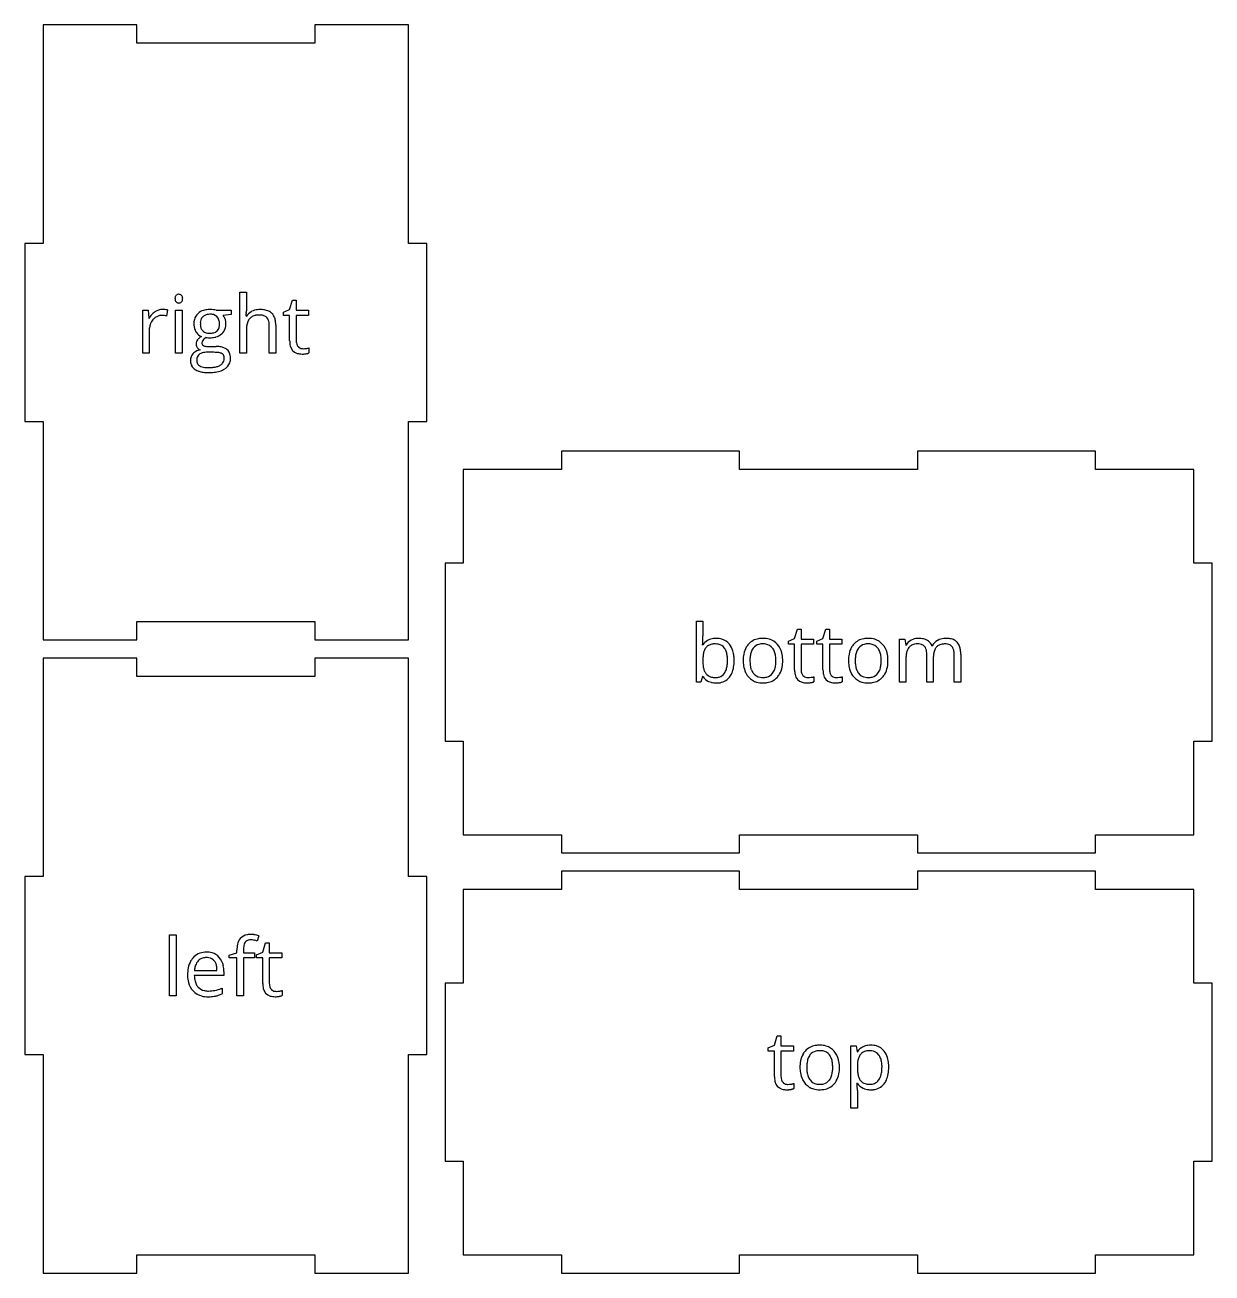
# Model space of a CAD drawing. Header units: millimetres. Extents: x 0 to 324, y 3 to 208.
# Drawn here: x 129 to 324, y 3 to 208 of the extents above; entities that cross this region are included whole.
import ezdxf

# ---------------------------------------------------------------- set-up
doc = ezdxf.new("R2010")
doc.units = ezdxf.units.MM

msp = doc.modelspace()

# ---------------------------------------------------------------- linework, layer by layer
at = {"layer": 'bottom_labelLayer'}
for p, q in [((239.29, 100.05), (239.29, 110.08)), ((239.29, 110.08), (240.36, 110.08)), ((240.36, 110.08), (240.36, 107.64)), ((255.42, 107.24), (255.88, 108.75)), ((255.88, 108.75), (256.49, 108.75)), ((256.49, 108.75), (256.49, 107.11)), ((260.08, 107.24), (260.54, 108.75)), ((260.54, 108.75), (261.15, 108.75)), ((261.15, 108.75), (261.15, 107.11)), ((254.41, 106.8), (255.42, 107.24)), ((254.41, 106.28), (254.41, 106.8)), ((256.49, 107.11), (258.54, 107.11)), ((258.54, 107.11), (258.54, 106.28)), ((259.07, 106.8), (260.08, 107.24)), ((259.07, 106.28), (259.07, 106.8)), ((261.15, 107.11), (263.2, 107.11)), ((263.2, 107.11), (263.2, 106.28)), ((272.64, 100.05), (272.64, 107.11)), ((272.64, 107.11), (273.51, 107.11)), ((273.51, 107.11), (273.68, 106.15)), ((240.3, 106.17), (240.36, 106.17)), ((255.42, 106.28), (254.41, 106.28)), ((255.42, 102.08), (255.42, 106.28)), ((258.54, 106.28), (256.49, 106.28)), ((256.49, 106.28), (256.49, 102.13)), ((260.08, 106.28), (259.07, 106.28)), ((260.08, 102.08), (260.08, 106.28)), ((263.2, 106.28), (261.15, 106.28)), ((261.15, 106.28), (261.15, 102.13)), ((273.68, 106.15), (273.74, 106.15)), ((277.14, 100.05), (277.14, 104.65)), ((277.99, 106.04), (278.04, 106.04)), ((281.64, 100.05), (281.64, 104.65)), ((282.71, 104.66), (282.71, 100.05)), ((273.71, 103.76), (273.71, 100.05)), ((278.21, 103.99), (278.21, 100.05)), ((240.28, 100.96), (240.05, 100.05)), ((240.36, 100.96), (240.28, 100.96)), ((258.6, 100.93), (258.6, 100.11)), ((263.26, 100.93), (263.26, 100.11)), ((240.05, 100.05), (239.29, 100.05)), ((273.71, 100.05), (272.64, 100.05)), ((278.21, 100.05), (277.14, 100.05)), ((282.71, 100.05), (281.64, 100.05))]:
    msp.add_line(p, q, dxfattribs=at)
for centre, radius, start, end in [((224.26, 107.42), 16.1, 355.7239, 358.1259), ((218.05, 107.62), 22.31, 358.1123, 0.0484), ((242.35, 104.78), 2.43, 95.1835, 145.1109), ((242.56, 103.58), 3.65, 89.8743, 96.8145), ((242.6, 103.96), 3.27, 74.2393, 90.5624), ((242.82, 104.75), 2.45, 38.5631, 74.067), ((249.95, 104.39), 2.83, 99.1759, 137.9833), ((250.22, 103.09), 4.16, 89.7327, 100.076), ((250.28, 103.65), 3.6, 73.5223, 90.5692), ((250.49, 104.41), 2.8, 41.1446, 73.2134), ((267.24, 104.39), 2.83, 99.1759, 137.9833), ((267.52, 103.09), 4.16, 89.7327, 100.076), ((267.57, 103.65), 3.6, 73.5223, 90.5692), ((267.78, 104.41), 2.8, 41.1446, 73.2134), ((275.55, 105.08), 2.1, 117.121, 149.5424), ((275.76, 104.7), 2.54, 93.8343, 117.5072), ((275.82, 104.18), 3.07, 89.9662, 94.2831), ((275.86, 103.74), 3.5, 77.5572, 90.5513), ((276.18, 105.14), 2.07, 52.7027, 78.0054), ((276.3, 105.35), 1.83, 22.2098, 51.4971), ((279.98, 104.93), 2.23, 119.4042, 150.1829), ((280.23, 104.56), 2.68, 118.2584, 120.063), ((280.23, 104.53), 2.71, 95.8635, 117.9693), ((280.32, 103.87), 3.38, 89.9197, 96.2618), ((280.35, 103.52), 3.72, 79.9361, 90.3804), ((280.6, 104.87), 2.35, 62.9723, 80.1665), ((280.85, 105.4), 1.76, 44.229, 62.6229), ((280.78, 105.36), 1.84, 19.5612, 43.3161), ((226.92, 107.23), 13.43, 355.472, 355.6524), ((246.12, 103.72), 5.76, 171.0668, 177.8457), ((243.74, 104.11), 3.35, 160.8926, 171.2334), ((242.31, 104.61), 1.83, 143.3382, 161.256), ((241.97, 104.84), 1.42, 120.1403, 142.4249), ((242.17, 104.45), 1.86, 100.4469, 119.6701), ((242.4, 103.33), 3.01, 89.5731, 100.7324), ((242.43, 103.86), 2.47, 78.6781, 90.375), ((242.64, 104.75), 1.56, 35.5408, 79.8011), ((242.47, 104.63), 1.77, 32.7033, 35.5243), ((241.99, 104.35), 2.33, 15.778, 32.0151), ((240.46, 103.9), 3.92, 6.1648, 16.0397), ((242.26, 104.32), 3.15, 16.4709, 38.4075), ((240.66, 103.82), 4.83, 5.1339, 16.7973), ((252.54, 103.63), 5.56, 169.2443, 180.3881), ((250.65, 104), 3.63, 150.7111, 169.4695), ((250.05, 104.31), 2.96, 138.1759, 150.2288), ((251.7, 103.87), 3.59, 162.0653, 173.1675), ((250.39, 104.31), 2.21, 142.9026, 162.375), ((249.97, 104.6), 1.7, 103.4685, 142.3119), ((250.19, 103.79), 2.55, 89.4806, 103.8805), ((250.23, 103.64), 2.7, 79.3454, 90.3175), ((250.43, 104.55), 1.76, 37.9578, 80.4006), ((250.07, 104.3), 2.2, 20.0257, 37.435), ((248.98, 103.9), 3.36, 7.744, 20.069), ((250.09, 104.07), 3.33, 13.5014, 41.0703), ((248.53, 103.66), 4.94, 1.1277, 13.88), ((269.83, 103.63), 5.56, 169.2443, 180.3881), ((267.94, 104), 3.63, 150.7111, 169.4695), ((267.34, 104.31), 2.96, 138.1759, 150.2288), ((268.99, 103.87), 3.59, 162.0653, 173.1675), ((267.68, 104.31), 2.21, 142.9026, 162.375), ((267.27, 104.6), 1.7, 103.4685, 142.3119), ((267.48, 103.79), 2.55, 89.4806, 103.8805), ((267.52, 103.64), 2.7, 79.3454, 90.3175), ((267.72, 104.55), 1.76, 37.9578, 80.4006), ((267.36, 104.3), 2.2, 20.0257, 37.435), ((266.27, 103.9), 3.36, 7.744, 20.069), ((267.38, 104.07), 3.33, 13.5014, 41.0703), ((265.82, 103.66), 4.94, 1.1277, 13.88), ((279.09, 103.85), 5.38, 171.3042, 178.3502), ((276.92, 104.19), 3.18, 161.0234, 171.4469), ((275.61, 104.65), 1.79, 143.077, 161.3914), ((275.29, 104.87), 1.4, 123.7021, 142.3022), ((275.43, 104.63), 1.68, 101.1546, 123.0656), ((275.63, 103.68), 2.66, 89.5573, 101.4832), ((275.65, 103.83), 2.51, 85.5238, 90.0794), ((275.72, 104.56), 1.77, 72.3601, 85.9562), ((275.93, 105.17), 1.12, 41.0611, 72.8994), ((275.79, 105.08), 1.29, 20.7071, 40.0218), ((275.15, 104.83), 1.98, 7.9865, 20.795), ((273.98, 104.66), 3.16, 359.6948, 8.1472), ((282.91, 104.02), 4.7, 172.3777, 180.183), ((281.13, 104.27), 2.9, 160.8732, 172.5272), ((280.06, 104.65), 1.77, 140.9766, 161.17), ((279.78, 104.86), 1.42, 122.3597, 140.2884), ((279.93, 104.57), 1.74, 101.0032, 121.7841), ((280.14, 103.58), 2.75, 89.5621, 101.2961), ((280.16, 103.85), 2.48, 85.8145, 90.0685), ((280.23, 104.56), 1.78, 72.6396, 86.2568), ((280.43, 105.17), 1.13, 41.0408, 73.1793), ((280.29, 105.08), 1.29, 20.7071, 40.0218), ((279.65, 104.83), 1.98, 7.9865, 20.795), ((278.49, 104.66), 3.16, 359.6948, 8.1472), ((279.66, 104.94), 3.04, 7.5042, 19.9645), ((277.81, 104.68), 4.91, 359.7107, 7.6907), ((248.6, 103.59), 8.24, 177.6177, 180.0425), ((247.43, 103.56), 7.07, 179.7763, 185.7075), ((244.64, 103.27), 4.27, 185.5925, 194.2051), ((240.43, 103.32), 3.95, 343.4171, 353.6369), ((238.08, 103.63), 6.32, 359.7681, 6.3095), ((238.27, 103.58), 6.13, 353.4935, 0.2206), ((241.42, 103.18), 4.05, 335.8306, 350.8255), ((239.23, 103.55), 6.27, 350.6563, 0.338), ((238.64, 103.6), 6.87, 359.8779, 5.4093), ((252.33, 103.57), 5.35, 179.7745, 189.0933), ((250.96, 103.33), 3.96, 188.9103, 205.3172), ((253.74, 103.61), 5.65, 173.0086, 180.2464), ((253.51, 103.56), 5.42, 179.706, 187.9161), ((251.52, 103.28), 3.41, 187.7639, 200.0977), ((248.67, 103.33), 3.68, 342.3616, 353.7538), ((247.02, 103.62), 5.34, 359.7075, 7.8973), ((246.73, 103.57), 5.64, 353.5363, 0.2014), ((249.81, 103.18), 3.63, 330.2507, 349.4116), ((247.95, 103.55), 5.53, 349.1762, 0.3863), ((247.19, 103.59), 6.28, 359.9918, 1.542), ((269.63, 103.57), 5.35, 179.7745, 189.0933), ((268.25, 103.33), 3.96, 188.9103, 205.3172), ((271.04, 103.61), 5.65, 173.0086, 180.2464), ((270.8, 103.56), 5.42, 179.706, 187.9161), ((268.81, 103.28), 3.41, 187.7639, 200.0977), ((265.96, 103.33), 3.68, 342.3616, 353.7538), ((264.32, 103.62), 5.34, 359.7075, 7.8973), ((264.02, 103.57), 5.64, 353.5363, 0.2014), ((267.1, 103.18), 3.63, 330.2507, 349.4116), ((265.24, 103.55), 5.53, 349.1762, 0.3863), ((264.49, 103.59), 6.28, 359.9918, 1.542), ((281.16, 103.76), 7.45, 178.0976, 180.0254), ((284.24, 103.99), 6.03, 179.8946, 179.999), ((242.28, 102.34), 2.37, 215.585, 245.8362), ((242.85, 102.81), 2.42, 193.943, 208.0218), ((242.13, 102.44), 1.61, 208.5537, 217.5605), ((242.07, 102.42), 1.55, 218.169, 253.8047), ((242.36, 103.31), 2.49, 253.1382, 266.8483), ((242.44, 104.26), 3.44, 266.3775, 270.051), ((242.47, 102.95), 2.13, 269.3869, 285.863), ((242.75, 102.46), 2.53, 274.064, 321.4081), ((242.63, 102.38), 1.54, 286.0163, 326.8497), ((241.86, 102.88), 2.46, 326.7105, 343.6662), ((242.38, 102.76), 3.01, 321.3161, 335.5436), ((250.55, 103.16), 3.52, 205.6561, 208.4461), ((250.02, 102.84), 2.9, 207.7947, 238.6758), ((250.43, 102.87), 2.24, 200.0846, 216.9131), ((250.03, 102.59), 1.75, 217.301, 261.7099), ((250.21, 103.47), 2.66, 260.5033, 270.2477), ((250.25, 103.3), 2.49, 269.4482, 284.7256), ((250.44, 102.57), 1.73, 284.5662, 322.6334), ((250.48, 102.8), 2.85, 278.8959, 317.9979), ((249.98, 102.9), 2.3, 323.0089, 342.6391), ((250.38, 102.88), 2.98, 318.144, 329.7566), ((258.79, 102.04), 3.36, 179.3551, 192.8478), ((257.1, 101.59), 1.62, 190.3818, 253.8772), ((258.65, 102.11), 2.15, 179.6417, 189.7506), ((257.89, 101.98), 1.38, 189.5479, 205.7874), ((257.58, 101.83), 1.04, 206.1294, 221.4084), ((257.54, 101.81), 0.994, 221.5949, 262.3505), ((257.62, 102.23), 1.43, 261.3267, 270.1913), ((257.64, 104.32), 3.51, 269.8804, 278.3028), ((257.67, 104.05), 3.24, 278.4153, 279.0077), ((257.28, 106.56), 5.79, 278.9591, 280.5103), ((257.65, 104.55), 3.74, 280.4847, 282.6269), ((257.98, 103.08), 2.24, 282.5876, 285.5794), ((258.15, 102.47), 1.6, 285.7241, 286.2572), ((263.45, 102.04), 3.36, 179.3551, 192.8478), ((261.76, 101.59), 1.62, 190.3818, 253.8772), ((263.31, 102.11), 2.15, 179.6417, 189.7506), ((262.55, 101.98), 1.38, 189.5479, 205.7874), ((262.24, 101.83), 1.04, 206.1294, 221.4084), ((262.2, 101.81), 0.994, 221.5949, 262.3505), ((262.28, 102.23), 1.43, 261.3267, 270.1913), ((262.3, 104.32), 3.51, 269.8804, 278.3028), ((262.33, 104.05), 3.24, 278.4153, 279.0077), ((261.94, 106.56), 5.79, 278.9591, 280.5103), ((262.31, 104.55), 3.74, 280.4847, 282.6269), ((262.64, 103.08), 2.24, 282.5876, 285.5794), ((262.81, 102.47), 1.6, 285.7241, 286.2572), ((267.84, 103.16), 3.52, 205.6561, 208.4461), ((267.31, 102.84), 2.9, 207.7947, 238.6758), ((267.72, 102.87), 2.24, 200.0846, 216.9131), ((267.32, 102.59), 1.75, 217.301, 261.7099), ((267.5, 103.47), 2.66, 260.5033, 270.2477), ((267.54, 103.3), 2.49, 269.4482, 284.7256), ((267.74, 102.57), 1.73, 284.5662, 322.6334), ((267.77, 102.8), 2.85, 278.8959, 317.9979), ((267.28, 102.9), 2.3, 323.0089, 342.6391), ((267.67, 102.88), 2.98, 318.144, 329.7566), ((242.46, 102.76), 2.82, 245.9802, 255.5456), ((242.55, 103.17), 3.25, 255.7755, 270.3186), ((242.58, 103.55), 3.63, 269.9226, 275.5481), ((250.06, 102.91), 2.98, 238.8116, 253.2428), ((250.17, 103.36), 3.44, 253.5437, 270.4183), ((250.22, 104.08), 4.15, 269.7503, 279.8033), ((257.43, 102.72), 2.79, 253.7848, 270.8853), ((257.47, 102.66), 2.74, 270.0031, 270.7605), ((257.46, 103.26), 3.34, 270.8932, 275.5484), ((257.33, 104.55), 4.64, 275.526, 279.294), ((257.44, 103.93), 4, 279.1862, 280.1145), ((257.62, 102.95), 3.01, 280.0071, 283.3734), ((257.89, 101.83), 1.86, 283.307, 288.1198), ((258.15, 101.07), 1.05, 287.9889, 295.3048), ((262.09, 102.72), 2.79, 253.7848, 270.8853), ((262.13, 102.66), 2.74, 270.0031, 270.7605), ((262.12, 103.26), 3.34, 270.8932, 275.5484), ((261.99, 104.55), 4.64, 275.526, 279.294), ((262.1, 103.93), 4, 279.1862, 280.1145), ((262.28, 102.95), 3.01, 280.0071, 283.3734), ((262.55, 101.83), 1.86, 283.307, 288.1198), ((262.81, 101.07), 1.05, 287.9889, 295.3048), ((267.35, 102.91), 2.98, 238.8116, 253.2428), ((267.47, 103.36), 3.44, 253.5437, 270.4183), ((267.51, 104.08), 4.15, 269.7503, 279.8033)]:
    msp.add_arc(centre, radius, start, end, dxfattribs=at)
at = {"layer": 'bottom_outsideCutPath'}
for p, q in [((246.38, 138), (217.12, 138)), ((217.12, 138), (217.12, 135)), ((246.38, 135), (246.38, 138)), ((304.88, 138), (275.62, 138)), ((275.62, 138), (275.62, 135)), ((304.88, 135), (304.88, 138)), ((201, 135), (201, 119.62)), ((217.12, 135), (201, 135)), ((275.62, 135), (246.38, 135)), ((321, 135), (304.88, 135)), ((321, 119.62), (321, 135)), ((201, 119.62), (198, 119.62)), ((198, 119.62), (198, 90.38)), ((324, 119.62), (321, 119.62)), ((324, 90.38), (324, 119.62)), ((198, 90.38), (201, 90.38)), ((201, 90.38), (201, 75)), ((321, 75), (321, 90.38)), ((321, 90.38), (324, 90.38)), ((201, 75), (217.12, 75)), ((217.12, 75), (217.12, 72)), ((246.38, 72), (246.38, 75)), ((246.38, 75), (275.62, 75)), ((275.62, 75), (275.62, 72)), ((304.88, 72), (304.88, 75)), ((304.88, 75), (321, 75)), ((217.12, 72), (246.38, 72)), ((275.62, 72), (304.88, 72))]:
    msp.add_line(p, q, dxfattribs=at)
at = {"layer": 'left_labelLayer'}
for p, q in [((152.77, 48.51), (152.77, 58.54)), ((152.77, 58.54), (153.84, 58.54)), ((153.84, 58.54), (153.84, 48.51)), ((167.42, 58.39), (167.14, 57.53)), ((162.56, 55.23), (163.83, 55.62)), ((163.83, 55.62), (163.83, 56.01)), ((164.9, 56.04), (164.9, 55.58)), ((164.9, 55.58), (166.7, 55.58)), ((166.7, 55.58), (166.7, 54.75)), ((167.05, 55.26), (168.06, 55.71)), ((168.06, 55.71), (168.51, 57.22)), ((168.51, 57.22), (169.13, 57.22)), ((169.13, 57.22), (169.13, 55.58)), ((169.13, 55.58), (171.18, 55.58)), ((171.18, 55.58), (171.18, 54.75)), ((162.56, 54.75), (162.56, 55.23)), ((163.83, 54.75), (162.56, 54.75)), ((163.83, 48.51), (163.83, 54.75)), ((166.7, 54.75), (164.9, 54.75)), ((164.9, 54.75), (164.9, 48.51)), ((167.05, 54.75), (167.05, 55.26)), ((168.06, 54.75), (167.05, 54.75)), ((168.06, 50.54), (168.06, 54.75)), ((171.18, 54.75), (169.13, 54.75)), ((169.13, 54.75), (169.13, 50.59)), ((161.69, 51.85), (156.82, 51.85)), ((156.85, 52.72), (160.54, 52.72)), ((161.69, 52.53), (161.69, 51.85)), ((161.38, 49.8), (161.38, 48.84)), ((171.23, 49.4), (171.23, 48.58)), ((153.84, 48.51), (152.77, 48.51)), ((164.9, 48.51), (163.83, 48.51))]:
    msp.add_line(p, q, dxfattribs=at)
for centre, radius, start, end in [((166.12, 56.54), 2.24, 141.7434, 168.2322), ((165.79, 56.71), 1.88, 98.2551, 139.6203), ((165.94, 56.79), 0.927, 102.7677, 144.338), ((166.08, 55.36), 3.25, 89.6697, 99.9314), ((166.07, 56.29), 1.44, 89.4859, 103.4197), ((166.07, 55.43), 2.3, 83.0761, 89.7927), ((166.08, 55.17), 3.45, 81.5641, 89.7017), ((165.93, 54.3), 3.44, 76.5184, 83.0216), ((165.84, 53.48), 5.15, 75.974, 81.6565), ((165.53, 52.59), 5.2, 71.9613, 76.5918), ((165.43, 51.76), 6.93, 73.2964, 76.0946), ((158.67, 52.96), 2.74, 92.4763, 140.5386), ((158.81, 51.93), 3.78, 89.9638, 93.9176), ((158.84, 52.45), 3.26, 74.2126, 90.545), ((159.05, 53.2), 2.48, 41.2065, 74.0233), ((168.16, 56.06), 4.34, 167.5776, 180.6587), ((168.57, 56.1), 3.67, 171.6527, 178.4384), ((169.95, 56.04), 5.05, 178.1973, 180.0231), ((167.1, 56.32), 2.19, 161.8438, 171.7847), ((166.2, 56.62), 1.24, 145.0688, 162.1802), ((159.5, 52.4), 3.75, 149.4071, 169.1854), ((158.98, 52.67), 3.17, 140.1056, 148.9067), ((159.95, 52.5), 3.11, 160.3353, 172.5315), ((159.02, 52.85), 2.11, 138.0995, 160.5866), ((158.65, 53.17), 1.63, 106.4657, 137.9176), ((158.78, 52.7), 2.11, 89.4422, 106.2089), ((158.81, 52.61), 2.2, 79.6468, 90.291), ((158.97, 53.33), 1.47, 40.0823, 80.6243), ((158.82, 53.22), 1.66, 23.4822, 39.7072), ((158.2, 52.96), 2.33, 8.7342, 23.2772), ((156.89, 52.74), 3.65, 359.6745, 8.9224), ((158.66, 52.87), 2.99, 11.5994, 41.1496), ((157.33, 52.56), 4.35, 359.6148, 12.0336), ((161.33, 52.03), 5.62, 168.9539, 180.3843), ((161.82, 51.99), 6.11, 179.9888, 181.7991), ((160.45, 51.91), 4.74, 181.3575, 194.492), ((161.11, 51.94), 4.29, 181.1447, 190.8007), ((160.87, 52.35), 4.04, 172.1544, 174.7616), ((158.92, 51.49), 3.15, 194.0877, 223.0538), ((158.75, 51.37), 2.94, 223.5466, 256.1957), ((159.6, 51.64), 2.75, 190.6006, 206.0275), ((158.93, 51.32), 2.01, 206.295, 222.5558), ((158.87, 51.29), 1.94, 223.0645, 258.1401), ((159.11, 52.27), 2.95, 257.5312, 270.4319), ((159.11, 54.97), 5.65, 270.1984, 292.209), ((158.84, 55.75), 6.48, 291.8255, 293.1613), ((171.42, 50.51), 3.36, 179.3551, 192.8478), ((169.74, 50.05), 1.62, 190.3818, 253.8772), ((171.29, 50.58), 2.15, 179.6417, 189.7506), ((170.53, 50.44), 1.38, 189.5479, 205.7874), ((170.21, 50.3), 1.04, 206.1294, 221.4084), ((170.18, 50.27), 0.994, 221.5949, 262.3505), ((170.26, 50.7), 1.43, 261.3267, 270.1913), ((170.27, 52.78), 3.51, 269.8804, 278.3028), ((170.31, 52.51), 3.24, 278.4153, 279.0077), ((169.91, 55.03), 5.79, 278.9591, 280.5103), ((170.29, 53.01), 3.74, 280.4847, 282.6269), ((170.62, 51.55), 2.24, 282.5876, 285.5794), ((170.78, 50.94), 1.6, 285.7241, 286.2572), ((159.05, 52.54), 4.16, 256.0088, 270.4848), ((159.09, 57.1), 8.72, 269.9669, 271.9931), ((159.18, 55), 6.61, 271.912, 275.9727), ((159.4, 52.89), 4.49, 275.9054, 281.6604), ((159.29, 53.3), 4.91, 281.9936, 287.8851), ((158.82, 54.73), 6.42, 287.9023, 293.4861), ((170.07, 51.18), 2.79, 253.7848, 270.8853), ((170.11, 51.13), 2.74, 270.0031, 270.7605), ((170.1, 51.72), 3.34, 270.8932, 275.5484), ((169.97, 53.02), 4.64, 275.526, 279.294), ((170.08, 52.39), 4, 279.1862, 280.1145), ((170.26, 51.42), 3.01, 280.0071, 283.3734), ((170.53, 50.3), 1.86, 283.307, 288.1198), ((170.78, 49.53), 1.05, 287.9889, 295.3048)]:
    msp.add_arc(centre, radius, start, end, dxfattribs=at)
at = {"layer": 'left_outsideCutPath'}
for p, q in [((132, 104), (132, 68.12)), ((147.38, 104), (132, 104)), ((147.38, 101), (147.38, 104)), ((192, 104), (176.62, 104)), ((176.62, 104), (176.62, 101)), ((192, 97.38), (192, 104)), ((176.62, 101), (147.38, 101)), ((192, 68.12), (192, 97.38)), ((132, 68.12), (129, 68.12)), ((129, 68.12), (129, 38.88)), ((195, 68.12), (192, 68.12)), ((195, 38.88), (195, 68.12)), ((129, 38.88), (132, 38.88)), ((132, 38.88), (132, 9.62)), ((192, 3), (192, 38.88)), ((192, 38.88), (195, 38.88)), ((132, 9.62), (132, 3)), ((147.38, 3), (147.38, 6)), ((147.38, 6), (176.62, 6)), ((176.62, 6), (176.62, 3)), ((132, 3), (147.38, 3)), ((176.62, 3), (192, 3))]:
    msp.add_line(p, q, dxfattribs=at)
at = {"layer": 'right_labelLayer'}
for p, q in [((164.3, 154.07), (164.3, 164.1)), ((164.3, 164.1), (165.37, 164.1)), ((165.37, 164.1), (165.37, 161.06)), ((172.48, 161.26), (172.93, 162.77)), ((172.93, 162.77), (173.55, 162.77)), ((173.55, 162.77), (173.55, 161.14)), ((148.35, 154.07), (148.35, 161.14)), ((148.35, 161.14), (149.23, 161.14)), ((149.23, 161.14), (149.35, 159.83)), ((152.41, 161.19), (152.26, 160.19)), ((153.73, 154.07), (153.73, 161.14)), ((153.73, 161.14), (154.8, 161.14)), ((154.8, 161.14), (154.8, 154.07)), ((160.41, 161.14), (162.85, 161.14)), ((162.85, 160.46), (161.55, 160.3)), ((162.85, 161.14), (162.85, 160.46)), ((165.32, 160.16), (165.39, 160.16)), ((171.47, 160.82), (172.48, 161.26)), ((171.47, 160.3), (171.47, 160.82)), ((172.48, 160.3), (171.47, 160.3)), ((172.48, 156.1), (172.48, 160.3)), ((173.55, 161.14), (175.6, 161.14)), ((175.6, 160.3), (173.55, 160.3)), ((173.55, 160.3), (173.55, 156.15)), ((175.6, 161.14), (175.6, 160.3)), ((149.35, 159.83), (149.4, 159.83)), ((149.42, 157.86), (149.42, 154.07)), ((169.14, 154.07), (169.14, 158.64)), ((170.21, 158.68), (170.21, 154.07)), ((165.37, 157.76), (165.37, 154.07)), ((149.42, 154.07), (148.35, 154.07)), ((154.8, 154.07), (153.73, 154.07)), ((160.04, 154.23), (158.76, 154.23)), ((159.14, 155.19), (160.39, 155.19)), ((165.37, 154.07), (164.3, 154.07)), ((170.21, 154.07), (169.14, 154.07)), ((175.65, 154.95), (175.65, 154.14))]:
    msp.add_line(p, q, dxfattribs=at)
for centre, radius, start, end in [((154.83, 163.06), 1.19, 170.8452, 180.3545), ((154.91, 163.05), 1.26, 179.8805, 185.3687), ((154.52, 163), 0.871, 184.9926, 198.2041), ((154.39, 163.13), 0.736, 155.9679, 171.0516), ((154.22, 162.9), 0.552, 197.7934, 224.8941), ((154.17, 163.23), 0.5, 133.788, 155.9171), ((154.25, 163.14), 0.619, 92.6446, 133.471), ((154.25, 162.94), 0.6, 225.1301, 249.9001), ((154.27, 163.01), 0.68, 250.5001, 270.5978), ((154.27, 162.94), 0.817, 89.969, 93.7644), ((154.29, 163.13), 0.63, 46.3708, 90.8879), ((154.28, 162.96), 0.624, 269.1789, 314.2808), ((154.35, 163.19), 0.54, 17.7252, 46.4473), ((154.36, 162.89), 0.522, 313.6154, 332.2677), ((154.2, 162.97), 0.697, 332.6322, 350.0706), ((154.06, 163.09), 0.85, 4.9428, 18.1901), ((153.8, 163.04), 1.11, 349.8345, 0.3891), ((153.68, 163.05), 1.22, 359.8847, 5.3182), ((152.55, 158.05), 3.61, 139.4139, 150.6033), ((151.9, 158.61), 2.76, 124.2321, 139.4161), ((151.48, 158.44), 1.85, 89.6335, 137.0881), ((151.56, 159.13), 2.13, 89.6797, 124.4406), ((151.49, 157.78), 2.51, 87.3437, 89.966), ((151.58, 156.35), 4.91, 84.9923, 90.1281), ((151.44, 157.01), 3.28, 81.5884, 87.1917), ((151.24, 155.59), 4.72, 77.4454, 81.636), ((151.7, 157.67), 3.59, 78.4892, 85.0266), ((158.81, 159.13), 2.03, 132.3288, 167.3341), ((158.95, 158.93), 2.27, 106.2189, 131.5378), ((159.12, 159.18), 1.28, 135.584, 163.0016), ((159.08, 159.21), 1.23, 122.5211, 134.9967), ((159.29, 157.81), 3.45, 93.633, 106.5409), ((159.19, 159), 1.46, 101.062, 121.9739), ((159.35, 158.24), 2.24, 89.5859, 101.3334), ((159.41, 156.54), 4.73, 89.938, 94.0268), ((159.4, 158.16), 2.33, 76.1095, 90.7028), ((159.43, 157.16), 4.1, 82.5852, 90.185), ((159.55, 158.13), 3.12, 74.0089, 82.5695), ((159.69, 159.23), 1.22, 13.9536, 77.6674), ((160.18, 159.22), 1.74, 29.4585, 38.3577), ((159.47, 158.82), 2.56, 23.1845, 29.5422), ((161.18, 160.74), 4.19, 351.9713, 354.9619), ((159.02, 160.93), 6.35, 354.9829, 357.8943), ((155.75, 161.05), 9.62, 357.8675, 0.0683), ((167.2, 159.02), 2.14, 119.8316, 147.9726), ((167.03, 158.78), 1.5, 118.4551, 139.6706), ((167.46, 158.62), 2.61, 116.6658, 120.4183), ((167.51, 158.5), 2.75, 96.6653, 116.3782), ((167.26, 158.32), 2.01, 100.1068, 118.0847), ((167.49, 157.12), 3.24, 89.5919, 100.3595), ((167.61, 157.78), 3.47, 89.8927, 96.996), ((167.52, 157.52), 2.84, 84.0198, 90.151), ((167.64, 156.91), 4.34, 80.6863, 90.3537), ((167.63, 158.43), 1.92, 71.0828, 84.3691), ((167.87, 159.1), 1.21, 43.3791, 71.5386), ((167.91, 158.5), 2.73, 65.6023, 80.8844), ((167.8, 159.07), 1.27, 22.7025, 42.3419), ((168.24, 159.23), 1.93, 46.7401, 65.4131), ((168.26, 159.3), 1.86, 19.2204, 45.7661), ((167.19, 158.9), 3.01, 6.4734, 19.6468), ((152.66, 157.87), 3.25, 173.6907, 180.0883), ((151.87, 157.99), 2.44, 138.9576, 174.5422), ((151.93, 157.93), 2.54, 135.6209, 138.8377), ((159.83, 158.87), 3.09, 166.8196, 180.4839), ((159.44, 158.85), 2.7, 179.9759, 183.6208), ((158.96, 158.79), 2.21, 183.0161, 212.3123), ((160.62, 158.88), 2.81, 175.3394, 180.0864), ((159.89, 158.86), 2.09, 179.5618, 191.6529), ((159.8, 158.96), 2, 162.5912, 175.7343), ((159.16, 158.7), 1.35, 191.3555, 213.366), ((158.99, 158.6), 1.14, 213.9573, 227.7972), ((159.74, 158.59), 1.18, 282.7797, 346.4828), ((158.65, 158.93), 2.3, 359.1806, 15.0432), ((158.79, 158.86), 2.17, 345.4362, 0.7466), ((160.01, 158.74), 1.98, 310.6098, 342.0924), ((158.79, 158.52), 3.3, 21.2505, 23.349), ((159.95, 158.98), 2.06, 6.8505, 20.9871), ((159.56, 158.87), 2.45, 342.565, 0.5958), ((159.37, 158.9), 2.64, 359.871, 7.0433), ((172.28, 157.77), 6.91, 178.108, 180.023), ((170.49, 157.85), 5.12, 171.3203, 178.3407), ((168.5, 158.16), 3.1, 160.1567, 171.5313), ((167.26, 158.62), 1.78, 140.6208, 160.5049), ((167.23, 158.84), 1.89, 8.4931, 22.658), ((166.11, 158.66), 3.02, 359.6714, 8.6877), ((165.58, 158.7), 4.63, 359.7945, 6.7744), ((159.05, 158.86), 2.32, 212.4714, 215.8875), ((158.35, 155.62), 1.22, 161.7226, 180.4843), ((158.7, 158.58), 1.88, 215.1641, 247.4748), ((158.21, 155.65), 1.08, 144.4963, 161.3351), ((158.57, 155.38), 1.53, 132.7259, 144.148), ((159.15, 154.77), 2.37, 125.2212, 132.8655), ((159.72, 153.97), 3.36, 121.2352, 125.3795), ((158.88, 155.76), 0.805, 147.5369, 180.2592), ((159.15, 155.59), 1.12, 128.0882, 147.1401), ((159.14, 158.78), 1.38, 228.2621, 254.7341), ((159.64, 154.98), 1.9, 117.3936, 128.4095), ((159.29, 159.52), 2.9, 259.4964, 263.3904), ((159.33, 159.45), 2.08, 254.4017, 267.4349), ((159.35, 160.06), 3.44, 263.4837, 270.1271), ((159.38, 160.13), 2.75, 267.0154, 270.0324), ((159.36, 161.26), 4.65, 269.9692, 272.9312), ((159.42, 159.7), 2.33, 269.2257, 284.3773), ((159.44, 160.15), 3.53, 272.5335, 285.258), ((159.76, 159.04), 2.37, 284.9316, 310.6223), ((175.85, 156.06), 3.36, 179.3551, 192.8478), ((175.71, 156.13), 2.15, 179.6417, 189.7506), ((157.83, 152.9), 1.64, 138.3916, 181.0053), ((158, 152.75), 1.87, 113.8121, 138.3496), ((158.35, 155.6), 1.23, 179.9837, 182.9376), ((158.12, 155.58), 0.992, 182.1768, 215.3415), ((158.33, 152.04), 2.65, 102.2871, 114.1173), ((158.36, 153.03), 1.13, 130.7945, 169.0413), ((158.38, 155.77), 1.32, 215.4645, 217.1747), ((158.22, 155.64), 1.11, 216.5861, 245.4969), ((158.44, 152.93), 1.25, 117.2305, 130.5023), ((158.59, 152.61), 1.6, 99.8103, 116.823), ((158.63, 155.75), 0.555, 179.2918, 198.3582), ((158.53, 155.73), 0.447, 199.2292, 239.5691), ((158.61, 155.84), 0.594, 238.22, 239.8461), ((158.68, 155.99), 0.751, 240.7303, 254.5027), ((158.75, 151.77), 2.46, 89.6435, 100.0209), ((158.89, 156.69), 1.49, 254.1637, 262.2123), ((159.05, 157.83), 2.63, 262.0556, 267.2082), ((159.13, 159.26), 4.07, 267.0919, 270.0863), ((160.06, 147.42), 6.81, 86.5054, 90.1399), ((160.41, 150.81), 4.38, 81.5744, 90.306), ((160.23, 150.2), 4.03, 81.4172, 86.5757), ((160.52, 152.04), 2.16, 73.41, 81.5907), ((160.65, 152.38), 2.79, 68.3672, 81.7399), ((160.86, 153.14), 1.01, 58.9972, 73.8586), ((161.02, 153.44), 0.674, 31.5096, 58.0777), ((160.84, 153.34), 0.877, 10.6609, 30.9362), ((160.96, 153.18), 1.93, 52.1879, 68.2501), ((161.18, 153.48), 1.57, 8.6201, 51.8982), ((174.16, 155.61), 1.62, 190.3818, 253.8772), ((174.95, 156), 1.38, 189.5479, 205.7874), ((174.63, 155.85), 1.04, 206.1294, 221.4084), ((174.49, 156.74), 2.79, 253.7848, 270.8853), ((174.6, 155.83), 0.994, 221.5949, 262.3505), ((174.68, 156.26), 1.43, 261.3267, 270.1913), ((174.53, 156.68), 2.74, 270.0031, 270.7605), ((174.52, 157.28), 3.34, 270.8932, 275.5484), ((174.69, 158.34), 3.51, 269.8804, 278.3028), ((174.39, 158.57), 4.64, 275.526, 279.294), ((174.5, 157.95), 4, 279.1862, 280.1145), ((174.73, 158.07), 3.24, 278.4153, 279.0077), ((174.68, 156.97), 3.01, 280.0071, 283.3734), ((174.33, 160.59), 5.79, 278.9591, 280.5103), ((174.95, 155.85), 1.86, 283.307, 288.1198), ((174.71, 158.57), 3.74, 280.4847, 282.6269), ((175.04, 157.1), 2.24, 282.5876, 285.5794), ((175.2, 155.09), 1.05, 287.9889, 295.3048), ((175.21, 156.49), 1.6, 285.7241, 286.2572), ((158.45, 152.87), 2.26, 179.9785, 183.0226), ((157.92, 152.82), 1.73, 182.208, 207.7462), ((157.88, 152.84), 1.71, 208.9036, 236.4231), ((158.93, 152.9), 1.71, 168.2581, 180.3821), ((158.3, 152.87), 1.07, 179.2208, 200.9355), ((158.17, 152.84), 0.945, 202.0287, 236.1457), ((158.36, 153.09), 1.26, 235.0633, 238.5043), ((158.58, 153.49), 1.71, 239.1066, 254.4863), ((158.88, 154.51), 2.79, 254.2324, 263.4937), ((159.07, 156.1), 4.38, 263.4108, 270.1458), ((159.09, 157.09), 5.37, 269.9062, 270.0001), ((159.12, 158.91), 7.19, 269.7958, 275.3991), ((159.38, 156.15), 4.42, 275.2957, 283.3516), ((159.82, 154.34), 2.56, 283.1371, 295.8573), ((160.15, 153.63), 1.78, 296.4048, 301.8008), ((160.28, 153.46), 1.56, 301.2231, 318.6238), ((160.56, 153.19), 1.17, 319.0765, 1.1407), ((160.28, 153.23), 1.45, 359.5461, 10.9905), ((160.79, 153.19), 1.97, 302.9904, 339.5495), ((160.45, 153.28), 2.32, 340.5269, 0.7202), ((160.41, 153.31), 2.35, 359.7431, 9.7327), ((158.33, 153.48), 2.49, 235.9668, 251.2229), ((158.76, 154.72), 3.8, 251.2102, 262.7064), ((159.05, 156.89), 5.99, 262.5635, 270.2699), ((159.11, 159.38), 8.48, 269.7545, 276.617), ((159.49, 156.22), 5.3, 276.494, 286.4954), ((160.1, 154.22), 3.21, 286.2542, 302.528), ((160.43, 153.64), 2.54, 303.1872, 304.1723)]:
    msp.add_arc(centre, radius, start, end, dxfattribs=at)
at = {"layer": 'right_outsideCutPath'}
for p, q in [((132, 208), (132, 172.12)), ((147.38, 208), (132, 208)), ((147.38, 205), (147.38, 208)), ((192, 208), (176.62, 208)), ((176.62, 208), (176.62, 205)), ((192, 201.38), (192, 208)), ((176.62, 205), (147.38, 205)), ((192, 172.12), (192, 201.38)), ((132, 172.12), (129, 172.12)), ((129, 172.12), (129, 142.88)), ((195, 172.12), (192, 172.12)), ((195, 142.88), (195, 172.12)), ((129, 142.88), (132, 142.88)), ((132, 142.88), (132, 113.62)), ((192, 107), (192, 142.88)), ((192, 142.88), (195, 142.88)), ((132, 113.62), (132, 107)), ((147.38, 107), (147.38, 110)), ((147.38, 110), (176.62, 110)), ((176.62, 110), (176.62, 107)), ((132, 107), (147.38, 107)), ((176.62, 107), (192, 107))]:
    msp.add_line(p, q, dxfattribs=at)
at = {"layer": 'top_labelLayer'}
for p, q in [((252.12, 40.43), (252.57, 41.94)), ((252.57, 41.94), (253.19, 41.94)), ((253.19, 41.94), (253.19, 40.3)), ((251.11, 39.98), (252.12, 40.43)), ((251.11, 39.47), (251.11, 39.98)), ((252.12, 39.47), (251.11, 39.47)), ((252.12, 35.27), (252.12, 39.47)), ((253.19, 40.3), (255.24, 40.3)), ((255.24, 39.47), (253.19, 39.47)), ((253.19, 39.47), (253.19, 35.31)), ((255.24, 40.3), (255.24, 39.47)), ((264.67, 30.06), (264.67, 40.3)), ((264.67, 40.3), (265.54, 40.3)), ((265.54, 40.3), (265.69, 39.33)), ((265.69, 39.33), (265.74, 39.33)), ((265.74, 37.01), (265.74, 36.77)), ((255.29, 34.12), (255.29, 33.3)), ((265.74, 34.14), (265.67, 34.14)), ((265.74, 32.97), (265.74, 30.06)), ((265.74, 30.06), (264.67, 30.06))]:
    msp.add_line(p, q, dxfattribs=at)
for centre, radius, start, end in [((259.98, 37.18), 3.63, 150.7111, 169.4695), ((259.37, 37.49), 2.96, 138.1759, 150.2288), ((259.27, 37.57), 2.83, 99.1759, 137.9833), ((259.3, 37.79), 1.7, 103.4685, 142.3119), ((259.55, 36.27), 4.16, 89.7327, 100.076), ((259.51, 36.97), 2.55, 89.4806, 103.8805), ((259.55, 36.82), 2.7, 79.3454, 90.3175), ((259.6, 36.83), 3.6, 73.5223, 90.5692), ((259.76, 37.74), 1.76, 37.9578, 80.4006), ((259.82, 37.6), 2.8, 41.1446, 73.2134), ((259.41, 37.25), 3.33, 13.5014, 41.0703), ((268.1, 37.68), 2.88, 132.3565, 144.9196), ((267.66, 38.16), 2.23, 115.4006, 132.3118), ((267.34, 38.03), 1.41, 118.5569, 141.0244), ((267.56, 37.59), 1.91, 100.0868, 118.1918), ((267.83, 37.74), 2.68, 97.7066, 114.8822), ((267.78, 36.44), 3.08, 89.5904, 100.3502), ((267.95, 36.96), 3.47, 89.8469, 97.9474), ((267.81, 37.22), 2.3, 84.0379, 90.0849), ((267.99, 37.15), 3.28, 74.1924, 90.5785), ((267.91, 37.85), 1.66, 35.4482, 85.2267), ((268.22, 37.97), 2.42, 38.0523, 74.0417), ((267.6, 37.49), 3.21, 16.3356, 37.9091), ((261.86, 36.81), 5.56, 169.2443, 180.3881), ((263.07, 36.8), 5.65, 173.0086, 180.2464), ((261.03, 37.06), 3.59, 162.0653, 173.1675), ((259.72, 37.5), 2.21, 142.9026, 162.375), ((259.4, 37.48), 2.2, 20.0257, 37.435), ((258.31, 37.08), 3.36, 7.744, 20.069), ((256.35, 36.8), 5.34, 359.7075, 7.8973), ((257.86, 36.85), 4.94, 1.1277, 13.88), ((256.52, 36.77), 6.28, 359.9918, 1.542), ((272.55, 36.95), 6.81, 178.0662, 179.4474), ((270.87, 37.03), 5.13, 171.0869, 178.3247), ((268.89, 37.35), 3.12, 160.2896, 171.2453), ((267.68, 37.79), 1.83, 141.889, 160.5973), ((267.43, 37.48), 2.27, 19.8991, 35.898), ((266.35, 37.09), 3.42, 7.7149, 19.886), ((264.39, 36.81), 5.4, 359.7108, 7.8611), ((265.95, 36.99), 4.93, 4.5766, 16.6089), ((263.93, 36.79), 6.97, 359.9004, 4.9018), ((255.48, 35.23), 3.36, 179.3551, 192.8478), ((255.34, 35.3), 2.15, 179.6417, 189.7506), ((254.58, 35.16), 1.38, 189.5479, 205.7874), ((261.66, 36.75), 5.35, 179.7745, 189.0933), ((260.29, 36.52), 3.96, 188.9103, 205.3172), ((262.83, 36.75), 5.42, 179.706, 187.9161), ((260.85, 36.46), 3.41, 187.7639, 200.0977), ((259.75, 36.06), 2.24, 200.0846, 216.9131), ((259.31, 36.09), 2.3, 323.0089, 342.6391), ((257.99, 36.52), 3.68, 342.3616, 353.7538), ((256.05, 36.75), 5.64, 353.5363, 0.2014), ((259.13, 36.37), 3.63, 330.2507, 349.4116), ((257.27, 36.74), 5.53, 349.1762, 0.3863), ((272.82, 36.75), 7.07, 179.7763, 185.7075), ((270.03, 36.46), 4.27, 185.5925, 194.2051), ((268.24, 35.99), 2.42, 193.943, 208.0218), ((267.52, 35.63), 1.61, 208.5537, 217.5605), ((267.13, 36.21), 2.59, 325.5754, 344.1505), ((265.79, 36.6), 3.98, 343.9336, 355.1138), ((264.08, 36.77), 5.7, 354.8402, 0.1175), ((266.81, 36.36), 4.05, 335.8306, 350.8255), ((264.62, 36.74), 6.27, 350.6563, 0.338), ((253.79, 34.77), 1.62, 190.3818, 253.8772), ((254.27, 35.02), 1.04, 206.1294, 221.4084), ((254.12, 35.9), 2.79, 253.7848, 270.8853), ((254.23, 34.99), 0.994, 221.5949, 262.3505), ((254.32, 35.42), 1.43, 261.3267, 270.1913), ((254.17, 35.85), 2.74, 270.0031, 270.7605), ((254.15, 36.44), 3.34, 270.8932, 275.5484), ((254.33, 37.5), 3.51, 269.8804, 278.3028), ((254.03, 37.74), 4.64, 275.526, 279.294), ((254.14, 37.11), 4, 279.1862, 280.1145), ((254.36, 37.23), 3.24, 278.4153, 279.0077), ((254.32, 36.14), 3.01, 280.0071, 283.3734), ((253.97, 39.75), 5.79, 278.9591, 280.5103), ((254.59, 35.02), 1.86, 283.307, 288.1198), ((254.34, 37.73), 3.74, 280.4847, 282.6269), ((254.67, 36.27), 2.24, 282.5876, 285.5794), ((254.84, 34.25), 1.05, 287.9889, 295.3048), ((254.84, 35.66), 1.6, 285.7241, 286.2572), ((259.88, 36.35), 3.52, 205.6561, 208.4461), ((259.35, 36.03), 2.9, 207.7947, 238.6758), ((259.38, 36.1), 2.98, 238.8116, 253.2428), ((259.35, 35.77), 1.75, 217.301, 261.7099), ((259.5, 36.54), 3.44, 253.5437, 270.4183), ((259.54, 36.66), 2.66, 260.5033, 270.2477), ((259.54, 37.26), 4.15, 269.7503, 279.8033), ((259.57, 36.49), 2.49, 269.4482, 284.7256), ((259.77, 35.76), 1.73, 284.5662, 322.6334), ((259.81, 35.98), 2.85, 278.8959, 317.9979), ((259.71, 36.07), 2.98, 318.144, 329.7566), ((255.62, 32.87), 10.13, 2.9503, 7.2021), ((257.26, 32.97), 8.48, 0.0319, 2.9016), ((267.67, 35.52), 2.37, 215.585, 245.8362), ((267.46, 35.6), 1.55, 218.169, 253.8047), ((267.85, 35.94), 2.82, 245.9802, 255.5456), ((267.75, 36.49), 2.49, 253.1382, 266.8483), ((267.94, 36.35), 3.25, 255.7755, 270.3186), ((267.83, 37.44), 3.44, 266.3775, 270.051), ((267.86, 35.8), 1.8, 269.2257, 292.043), ((267.97, 36.73), 3.63, 269.9226, 275.5481), ((268.14, 35.65), 2.53, 274.064, 321.4081), ((267.88, 35.66), 1.66, 293.143, 324.1354), ((267.52, 35.97), 2.13, 323.1616, 325.0154), ((267.77, 35.95), 3.01, 321.3161, 335.5436)]:
    msp.add_arc(centre, radius, start, end, dxfattribs=at)
at = {"layer": 'top_outsideCutPath'}
for p, q in [((246.38, 69), (217.12, 69)), ((217.12, 69), (217.12, 66)), ((246.38, 66), (246.38, 69)), ((304.88, 69), (275.62, 69)), ((275.62, 69), (275.62, 66)), ((304.88, 66), (304.88, 69)), ((201, 66), (201, 50.62)), ((217.12, 66), (201, 66)), ((275.62, 66), (246.38, 66)), ((321, 66), (304.88, 66)), ((321, 50.62), (321, 66)), ((201, 50.62), (198, 50.62)), ((198, 50.62), (198, 21.38)), ((324, 50.62), (321, 50.62)), ((324, 21.38), (324, 50.62)), ((198, 21.38), (201, 21.38)), ((201, 21.38), (201, 6)), ((321, 6), (321, 21.38)), ((321, 21.38), (324, 21.38)), ((201, 6), (217.12, 6)), ((217.12, 6), (217.12, 3)), ((246.38, 3), (246.38, 6)), ((246.38, 6), (275.62, 6)), ((275.62, 6), (275.62, 3)), ((304.88, 3), (304.88, 6)), ((304.88, 6), (321, 6)), ((217.12, 3), (246.38, 3)), ((275.62, 3), (304.88, 3))]:
    msp.add_line(p, q, dxfattribs=at)

doc.saveas('drawing.dxf')
